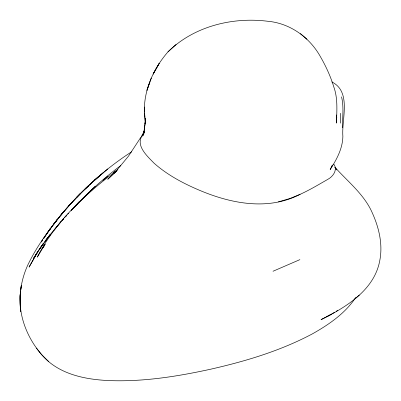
<?xml version="1.0" encoding="UTF-8"?>
<svg xmlns="http://www.w3.org/2000/svg" width="401" height="401" viewBox="0 0 401 401"><rect width="100%" height="100%" fill="white"/><g stroke="black" fill="none" stroke-linecap="round" stroke-linejoin="round"><path stroke-width="0.6" d="M342.564 127.794C342.369 117.488 344.063 106.977 341.537 96.836M145.362 121.182L145.077 123.909L145.167 117.909L145.468 122.2C140.771 96.786 151.438 70.882 167.984 51.869C193.743 26.421 232.124 16.862 267.472 21.228C289.903 23.128 309.667 37.308 320.469 56.777C325.948 66.3 330.569 76.36 333.792 86.872C338.028 98.521 336.755 110.982 336.514 123.092L336.464 115.092M145.398 120.786L143.543 135.358L144.195 131.548M20.621 290.79C17.589 313.752 26.566 337.02 41.413 354.379C58.411 374.679 86.22 379.837 111.333 380.664C144.566 381.657 177.603 376.399 209.974 369.356C245.247 361.391 280.299 350.925 312.349 333.893C328.79 324.645 345.096 313.497 355.677 297.547M20.621 291.186L20.05 295.893L20.757 311.482C18.626 295.692 21.148 279.587 27.759 265.121C35.579 248.765 46.065 233.858 57.178 219.598C78.3 193.377 103.303 170.089 131.628 151.814M20.762 290.013L21.333 285.306L20.782 289.572M145.147 123.242L143.984 131.789M142.149 135.693C135.398 145.738 147.583 156.47 154.034 163.162C166.986 174.666 182.43 182.976 198.274 189.758C230.309 203.523 267.948 211.126 300.384 194.209C309.938 189.858 318.94 184.425 328.033 179.217C333.156 176.475 337.918 169.668 333.822 164.194M144.134 131.518L143.518 133.563L144.185 131.874M331.637 166.996L332.324 164.946M149.844 82.145L146.941 90.33L151.307 78.015M144.124 131.754L142.25 136.059L144.109 131.844M331.843 165.979L330.168 169.603C336.624 159.553 342.654 148.606 342.875 136.305C341.467 119.212 351.827 91.814 331.807 81.919M143.162 133.433L144.044 131.849M141.944 135.428L144.165 131.784M140.951 137.137L128.531 156.094L114.45 173.127L116.851 170.58M43.694 238.415L50.3 228.575L43.719 238.394M44.371 245.658L42.621 248.089L45.213 243.998L37.283 257.106C55.388 221.563 85.348 194.229 116.676 170.415L113.323 173.006L117.257 170.019M47.829 232.299L47.128 233.267L57.178 219.598L48.531 231.337M43.799 243.176L39.062 249.582L49.995 234.796L61.062 221.487M44.526 242.189L49.995 234.796L45.138 241.151L49.047 236.369M49.829 235.417L50.611 234.46M54.13 230.159L61.173 221.558M62.345 220.124L63.518 218.69L61.874 220.555L63.513 218.685M141.257 136.701L142.701 134.997M62.807 219.728L63.644 218.811M65.739 216.525L66.576 215.613M71.599 210.124C86.405 193.698 103.017 178.891 120.686 165.608M64.33 217.758L66.872 215.036M67.714 214.129L68.561 213.227M71.097 210.505L79.132 201.893L73.584 207.723L77.994 203.397M79.318 202.099L95.513 186.214L90.335 191.297L92.23 189.708M117.894 169.332L107.764 179.242L114.686 172.846M330.97 314.534L321.041 319.647C345.933 307.296 374.429 290.144 379.802 260.45C382.91 244.52 379.065 228.014 372.529 213.422C364.594 194.731 348.178 181.994 334.94 167.267M167.984 51.869L176.079 44.451M88.21 186.094C75.619 197.683 64.2 210.52 53.794 224.099L64.481 210.761L60.917 215.061L72.19 202.099L68.491 206.199L80.34 193.603L76.526 197.508L88.972 185.252L85.057 188.981L98.125 177.021L89.558 184.856M102.922 180.45L108.034 176.024M103.664 172.39L94.095 180.6L107.814 168.926M355.01 298.685L359.311 295.091M336.173 311.346L337.567 310.464M332.304 313.627L334.72 312.199M326.78 316.685L331.802 313.908M300.078 194.345L289.948 198.5L278.429 201.858M273.001 271.256L299.908 259.632M306.925 39.223L300.439 33.604M48.812 361.692L41.413 354.379L36.411 348.098M334.94 167.332L336.524 169.914L335.547 168.119M336.434 116.079L336.77 117.904L336.544 115.017M144.555 111.739L144.29 107.012L144.55 111.789M144.616 112.982L144.846 117.162L144.621 112.922M340.399 113.262L340.705 123.162M32.882 260.334L29.072 267.121L37.894 251.497L43.654 243.066L33.634 258.174L37.894 251.497L32.882 260.334M159.127 63.508L153.187 74.015L159.127 63.508M42.661 239.958L41.288 242.014L42.676 239.943"/></g></svg>
